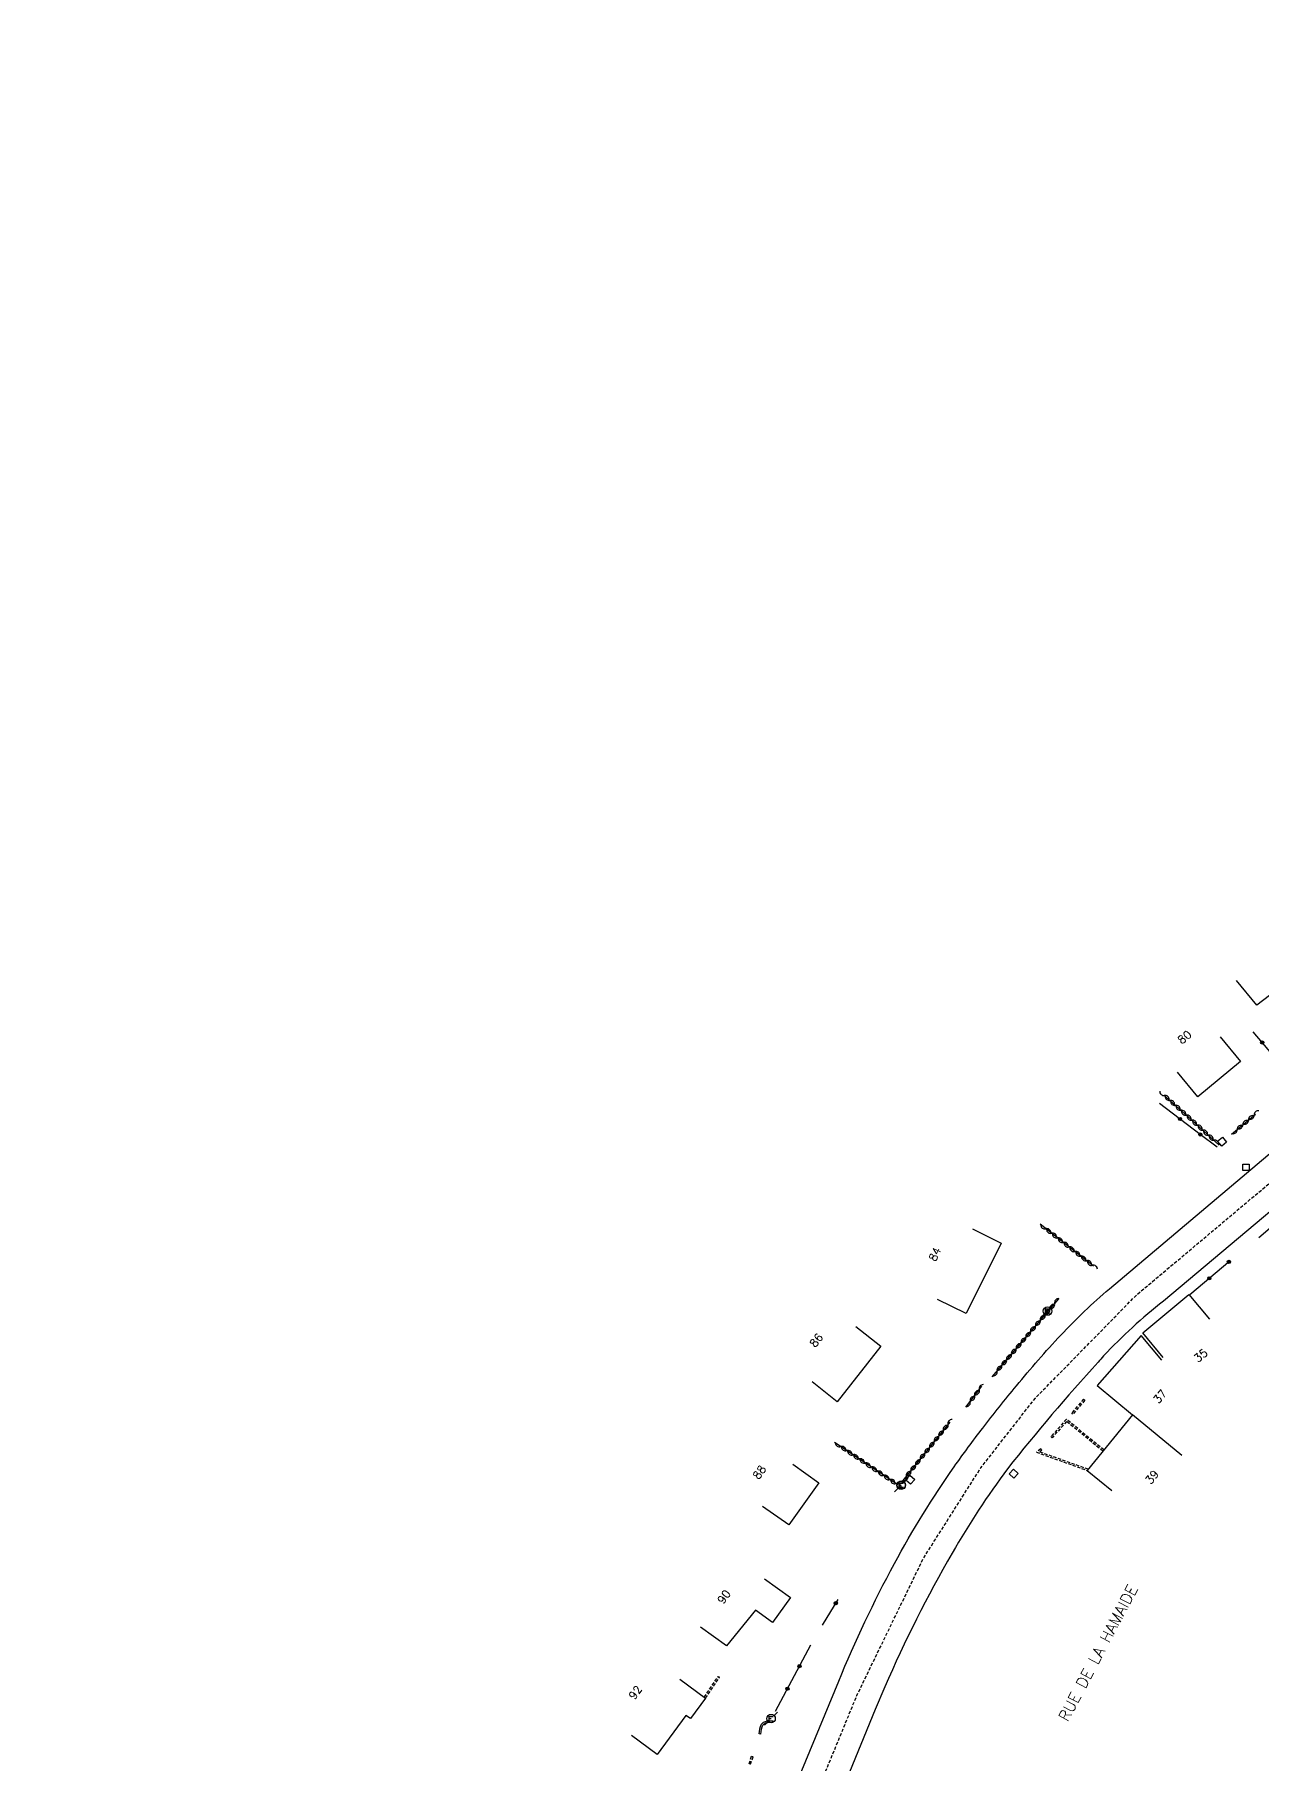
# Model space of a CAD drawing. Header units: millimetres. Extents: x 108999 to 110000, y 127999 to 129001.
# Drawn here: x 109000 to 109191.7, y 128439.6 to 128709.8 of the extents above; entities that cross this region are included whole.
import ezdxf
from ezdxf.enums import TextEntityAlignment as Align

# ---------------------------------------------------------------- set-up
doc = ezdxf.new("R2010")
doc.units = ezdxf.units.MM
doc.linetypes.add('DASHED', pattern=[0.75, 0.5, -0.25])
doc.layers.get('0').update_dxf_attribs({"linetype": 'CONTINUOUS'})
for name, color, linetype in [('W0001', 6, 'DASHED'), ('W0008', 7, 'CONTINUOUS'), ('W0100', 7, 'CONTINUOUS'), ('W0112', 1, 'DASHED'), ('W0310', 3, 'CONTINUOUS'), ('W0322', 7, 'CONTINUOUS'), ('W0471', 7, 'CONTINUOUS'), ('W0989', 7, 'CONTINUOUS'), ('W0991', 7, 'CONTINUOUS'), ('W1102', 7, 'CONTINUOUS')]:
    doc.layers.add(name, color=color, linetype=linetype)
doc.styles.get("Standard").update_dxf_attribs({"font": 'romans.shx', "width": 0.85})

# ---------------------------------------------------------------- blocks, each defined once
blk = doc.blocks.new('T471')
for p, q in [((-0.333334, 0.333334), (-0.333334, -0.333334)), ((-0.333334, 0.333334), (0.333334, 0.333334)), ((-0.333334, 0), (0, 0)), ((0.500001, 0.500001), (1.000002, 1.000002)), ((-0.500001, -0.500001), (-1.000002, -1.000002)), ((-0.333334, -0.333334), (0.333334, -0.333334))]:
    blk.add_line(p, q)
blk.add_ellipse((0, 0), major_axis=(0.471405, 0.471405), ratio=1, start_param=5.4977871438, end_param=11.780972451)
blk = doc.blocks.new('t112o')
at = {"color": 0, "linetype": 'Continuous'}
for p, q in [((-0.5, 0.5), (0.5, 0.5)), ((-0.5, -0.5), (-0.5, 0.5)), ((0.5, 0.5), (0.5, -0.5)), ((0.5, -0.5), (-0.5, -0.5))]:
    blk.add_line(p, q, dxfattribs=at)
blk = doc.blocks.new('t322o')
at = {"color": 0, "linetype": 'Continuous'}
for radius in [0.25, 0.15]:
    blk.add_circle((0, 0), radius, dxfattribs=at)
blk = doc.blocks.new('t310o')
at = {"color": 0, "linetype": 'Continuous'}
for centre, start, end in [((-0.5, 0.38), 216.8699, 323.1304), ((0.5, -0.37), 36.8699, 143.1303)]:
    blk.add_arc(centre, 0.625, start, end, dxfattribs=at)

msp = doc.modelspace()

# ---------------------------------------------------------------- linework, layer by layer
at = {"layer": 'W0001', "flags": 128}
msp.add_lwpolyline([(109000, 128297.92), (109017.04, 128313.36), (109062.71, 128354.72), (109081.47, 128370.52), (109095.77, 128386.83), (109105.23, 128400.42), (109109.01, 128405.85), (109117.91, 128424.9), (109128.41, 128450.42), (109138.78, 128471.81), (109147.77, 128485.97), (109156.27, 128496.84), (109172.07, 128512.96), (109274.65, 128599.13), (109384.45, 128691.24), (109400.56, 128704.76), (109400.56, 128704.76)], dxfattribs=at)
at = {"layer": 'W0008', "flags": 128}
for points in [[(109115.27, 128427.77), (109125.56, 128452.63, -0.0265), (109134.26, 128470.99, -0.0282), (109143.61, 128486.12, -0.0109), (109148.05, 128492.16, -0.0091), (109153.32, 128498.76, -0.0161), (109160.25, 128506.68, -0.0286), (109167.85, 128513.92), (109233.02, 128568.91), (109235.83, 128571.26), (109273.08, 128602.42), (109299.77, 128624.96), (109300.16, 128628.32), (109335.36, 128657.86), (109338.82, 128657.77), (109381.55, 128693.95, 0.0457), (109383.35, 128695.71, 0.0993), (109385.04, 128698.95, 0.1034), (109385.36, 128702.55, 0.1059), (109383.92, 128706.33, 0.0314), (109381.38, 128709.78), (109381.38, 128709.78)], [(109519.77, 128631.8), (109510.75, 128636.78), (109472.16, 128658), (109437.91, 128676.83), (109410.28, 128692.13, 0.1128), (109404.94, 128693.56, 0.0546), (109399.17, 128693.17, 0.0391), (109394.17, 128691.97, 0.057), (109389.58, 128689.89), (109387.35, 128688.54), (109276.22, 128595.84), (109208.52, 128539.03), (109176.28, 128512, 0.0359), (109166.93, 128503.44, 0.0035), (109166.07, 128502.45, 0.0173), (109151.92, 128485.82, 0.0297), (109143.29, 128472.64, 0.0305), (109132.78, 128451.73), (109131.27, 128448.2), (109120.54, 128422.03, -0.0157)]]:
    msp.add_lwpolyline(points, format="xyb", dxfattribs=at)
at = {"layer": 'W0100', "flags": 128}
for points in [[(109201.77, 128567.07), (109204.96, 128563.22), (109202.32, 128561.04), (109201.62, 128561.66), (109195.41, 128556.59), (109192.85, 128559.7), (109190.87, 128558.21), (109187.69, 128562.06), (109187.69, 128562.06)], [(109185.12, 128553.26), (109188.31, 128549.41), (109181.65, 128543.91), (109178.47, 128547.77), (109178.47, 128547.77)], [(109146.45, 128523.27), (109150.93, 128521.05), (109145.48, 128510.04), (109141, 128512.26), (109141, 128512.26)], [(109176.25, 128503.18), (109173.04, 128507.02), (109180.25, 128513.03), (109183.45, 128509.19), (109183.45, 128509.19)], [(109128.23, 128508.05), (109132.16, 128504.96), (109125.33, 128496.28), (109121.4, 128499.37), (109121.4, 128499.37)], [(109176.01, 128502.79), (109172.8, 128506.63), (109165.91, 128498.8), (109171.45, 128494.23), (109164.36, 128485.56), (109168.23, 128482.39), (109168.23, 128482.39)], [(109118.38, 128486.53), (109122.45, 128483.63), (109117.76, 128477.03), (109113.69, 128479.93), (109113.69, 128479.93)], [(109113.99, 128468.63), (109118.06, 128465.72), (109115.25, 128461.81), (109112.57, 128463.73), (109108.06, 128458.14), (109104, 128461.06), (109104, 128461.06)], [(109100.75, 128452.96), (109104.78, 128450), (109102.42, 128446.79), (109101.71, 128447.28), (109097.23, 128441.18), (109093.2, 128444.14), (109093.2, 128444.14)]]:
    msp.add_lwpolyline(points, dxfattribs=at)
at = {"layer": 'W0112'}
for p, q in [((109163.8, 128496.67), (109161.96, 128494.52)), ((109163.99, 128496.51), (109162.15, 128494.35)), ((109163.8, 128496.67), (109163.99, 128496.51)), ((109161.12, 128493.54), (109158.71, 128490.83)), ((109161.15, 128493.19), (109158.9, 128490.66)), ((109166.97, 128488.75), (109161.12, 128493.54)), ((109166.81, 128488.56), (109161.15, 128493.19)), ((109162.15, 128494.35), (109161.96, 128494.52)), ((109158.9, 128490.66), (109158.71, 128490.83)), ((109157.11, 128488.92), (109156.44, 128488.39)), ((109156.44, 128488.39), (109164.36, 128485.56)), ((109157.27, 128488.73), (109156.95, 128488.47)), ((109156.95, 128488.47), (109164.53, 128485.76)), ((109157.27, 128488.73), (109157.11, 128488.92)), ((109104.58, 128450.15), (109106.73, 128453.38)), ((109104.78, 128450), (109106.94, 128453.24)), ((109106.73, 128453.38), (109106.94, 128453.24)), ((109113.17, 128444.39), (109113.2, 128444.8)), ((109113.42, 128444.37), (109113.17, 128444.39)), ((109113.2, 128444.8), (109113.26, 128445.2)), ((109113.26, 128445.2), (109113.35, 128445.58)), ((109113.35, 128445.58), (109113.53, 128445.93)), ((109113.42, 128444.37), (109113.45, 128444.78)), ((109113.45, 128444.78), (109113.5, 128445.16)), ((109113.5, 128445.16), (109113.59, 128445.5)), ((109113.53, 128445.93), (109113.81, 128446.21)), ((109113.59, 128445.5), (109113.73, 128445.79)), ((109113.73, 128445.79), (109113.95, 128446)), ((109113.81, 128446.21), (109113.97, 128446.3)), ((109113.95, 128446), (109114.07, 128446.07)), ((109113.97, 128446.3), (109114.13, 128446.36)), ((109114.07, 128446.07), (109114.21, 128446.12)), ((109114.13, 128446.36), (109114.29, 128446.4)), ((109114.21, 128446.12), (109114.35, 128446.16)), ((109114.29, 128446.4), (109114.46, 128446.44)), ((109114.35, 128446.16), (109114.51, 128446.19)), ((109114.46, 128446.44), (109114.62, 128446.47)), ((109114.51, 128446.19), (109114.66, 128446.22)), ((109114.66, 128446.22), (109114.62, 128446.47)), ((109111.56, 128439.74), (109111.97, 128440.95)), ((109111.8, 128439.66), (109111.56, 128439.74)), ((109111.8, 128439.66), (109112.21, 128440.87)), ((109111.97, 128440.95), (109112.21, 128440.87))]:
    msp.add_line(p, q, dxfattribs=at)
at = {"layer": 'W0310'}
for p, q in [((109186.9, 128538.05), (109190.63, 128541.21)), ((109149.55, 128500.19), (109159.92, 128512.36)), ((109145.4, 128495.41), (109147.94, 128498.7)), ((109135.41, 128483.71), (109142.95, 128493.1))]:
    msp.add_line(p, q, dxfattribs=at)
at = {"layer": 'W0310', "flags": 128}
for points in [[(109185, 128536.37), (109180.07, 128540.83), (109176.36, 128544.18), (109176.36, 128544.18)], [(109165.34, 128517.47), (109160.94, 128520.92), (109157, 128524.01), (109157, 128524.01)], [(109134.79, 128483.29), (109131.55, 128485.47), (109124.91, 128489.93), (109124.91, 128489.93)]]:
    msp.add_lwpolyline(points, dxfattribs=at)
at = {"layer": 'W0322'}
for p, q in [((109193.29, 128523.72), (109191.16, 128521.87)), ((109186.62, 128518.22), (109180.37, 128512.98)), ((109123.02, 128461.4), (109125.46, 128465.39)), ((109115.68, 128447.93), (109121.22, 128458.32))]:
    msp.add_line(p, q, dxfattribs=at)
at = {"layer": 'W0322', "flags": 128}
for points in [[(109196.85, 128546.26), (109193.52, 128550.22), (109190.3, 128554.05), (109190.3, 128554.05)], [(109184.65, 128536.01), (109182.03, 128538.01), (109175.68, 128542.87), (109175.68, 128542.87)]]:
    msp.add_lwpolyline(points, dxfattribs=at)
at = {"layer": 'W1102'}
msp.add_line((109179.16, 128487.86), (109171.45, 128494.23), dxfattribs=at)

# ---------------------------------------------------------------- block references
at = {"layer": 'W0112'}
for p, rotation in [((109185.44, 128536.88), 39.4638), ((109136.73, 128484.09), 50.2677), ((109152.89, 128485.03), 48.01279999999999)]:
    msp.add_blockref('t112o', p, dxfattribs=dict(at, rotation=rotation))
msp.add_blockref('t112o', (109189.16, 128532.9), dxfattribs=at)
at = {"layer": 'W0310'}
for p, rotation in [((109176.44, 128544.12), 137.8704576090383), ((109177.29, 128543.34), 137.8704576090383), ((109178.15, 128542.57), 137.8704576090383), ((109179.01, 128541.79), 137.8704576090383), ((109179.86, 128541.02), 137.8704576090383), ((109190.43, 128541.04), 40.33887112217951), ((109180.72, 128540.24), 137.8711649696296), ((109181.58, 128539.47), 137.8711649696296), ((109182.43, 128538.69), 137.8711649696296), ((109187.78, 128538.79), 40.33887112217951), ((109188.66, 128539.54), 40.33887112217951), ((109189.55, 128540.29), 40.33887112217951), ((109183.29, 128537.92), 137.8711649696296), ((109184.15, 128537.14), 137.8711649696296), ((109157.91, 128523.3), 141.8600866402767), ((109158.82, 128522.59), 141.8600866402767), ((109159.73, 128521.87), 141.8600866402767), ((109160.64, 128521.16), 141.8600866402767), ((109161.54, 128520.45), 141.8597816062659), ((109162.45, 128519.73), 141.8597816062659), ((109163.36, 128519.02), 141.8597816062659), ((109164.27, 128518.31), 141.8597816062659), ((109165.18, 128517.59), 141.8597816062659), ((109159.29, 128511.61), 49.5543399548121), ((109157.04, 128508.98), 49.5543399548121), ((109157.79, 128509.86), 49.5543399548121), ((109158.54, 128510.73), 49.5543399548121), ((109154.04, 128505.46), 49.5543399548121), ((109154.79, 128506.34), 49.5543399548121), ((109155.54, 128507.22), 49.5543399548121), ((109156.29, 128508.1), 49.5543399548121), ((109151.79, 128502.82), 49.5543399548121), ((109152.54, 128503.7), 49.5543399548121), ((109153.29, 128504.58), 49.5543399548121), ((109150.3, 128501.07), 49.5543399548121), ((109151.04, 128501.95), 49.5543399548121), ((109147.52, 128498.15), 52.25474315105669), ((109146.11, 128496.33), 52.25474315105669), ((109146.81, 128497.24), 52.25474315105669), ((109142.64, 128492.72), 51.2551872021157), ((109140.47, 128490.02), 51.2551872021157), ((109141.19, 128490.92), 51.2551872021157), ((109141.91, 128491.82), 51.2551872021157), ((109125.87, 128489.28), 146.1234138642945), ((109126.83, 128488.64), 146.1234138642945), ((109127.79, 128487.99), 146.1234138642945), ((109128.75, 128487.35), 146.1234138642945), ((109129.7, 128486.71), 146.1234138642945), ((109138.3, 128487.31), 51.2551872021157), ((109139.02, 128488.22), 51.2551872021157), ((109139.75, 128489.12), 51.2551872021157), ((109130.66, 128486.06), 146.1234138642945), ((109131.62, 128485.42), 146.1235357566449), ((109132.58, 128484.77), 146.1235357566449), ((109133.54, 128484.13), 146.1235357566449), ((109136.13, 128484.61), 51.2551872021157), ((109136.85, 128485.51), 51.2551872021157), ((109137.58, 128486.41), 51.2551872021157), ((109134.5, 128483.49), 146.1235357566449)]:
    msp.add_blockref('t310o', p, dxfattribs=dict(at, rotation=rotation))
at = {"layer": 'W0322'}
for p, rotation in [((109191.7, 128552.38), 130.0145005365559), ((109178.86, 128540.44), 142.5657289599653), ((109182.03, 128538.01), 142.5666559518086), ((109186.5, 128518.12), 219.9710849487623), ((109183.44, 128515.55), 219.9710849487623), ((109125.11, 128464.81), 58.56062523328902), ((109119.44, 128454.99), 61.91841194073952), ((109117.56, 128451.46), 61.91841194073952)]:
    msp.add_blockref('t322o', p, dxfattribs=dict(at, rotation=rotation))
at = {"layer": 'W0471'}
for p in [(109158.16, 128510.44), (109135.3, 128483.22), (109135.34, 128483.27), (109115, 128446.79)]:
    msp.add_blockref('T471', p, dxfattribs=at)

# ---------------------------------------------------------------- texts
at = {"layer": 'W0989'}
msp.add_text('RUE DE LA HAMAIDE', height=1.75, rotation=62.2797, dxfattribs=at).set_placement((109166.05, 128457.04), align=Align.MIDDLE)
at = {"layer": 'W0991'}
for s, rotation, p in [('80', 39.5473, (109179.57, 128553.21)), ('84', 63.6698, (109140.59, 128519.32)), ('86', 51.7699, (109122.07, 128505.88)), ('35', 39.8586, (109182.09, 128503.5)), ('37', 48.6325, (109175.74, 128497.1)), ('88', 54.588, (109113.18, 128485.26)), ('39', 50.7215, (109174.49, 128484.51)), ('90', 54.3225, (109107.66, 128465.81)), ('92', 53.7278, (109093.8, 128450.88))]:
    msp.add_text(s, height=1.25, rotation=rotation, dxfattribs=at).set_placement(p, align=Align.MIDDLE)

doc.saveas('drawing.dxf')
